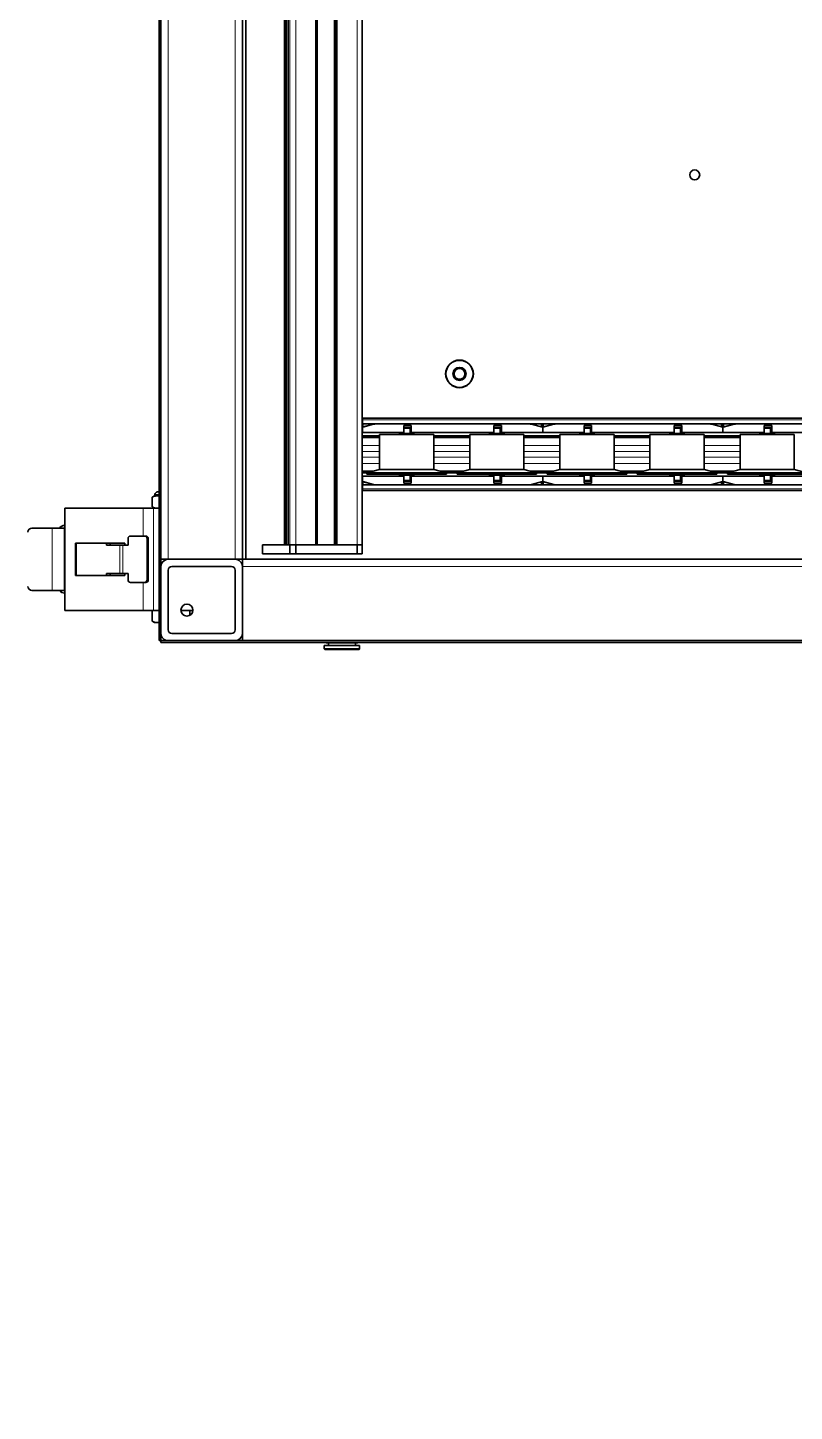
# Model space of a CAD drawing. Header units: inches. Extents: x 185496 to 352137, y 107182 to 179410.
# Drawn here: x 237024 to 237448, y 166489 to 167254 of the extents above; entities that cross this region are included whole.
import ezdxf

# ---------------------------------------------------------------- set-up
doc = ezdxf.new("R2010")
doc.units = ezdxf.units.IN
doc.header["$MEASUREMENT"] = 0
doc.linetypes.add('DASH', pattern=[0.35, 0.25, -0.1])

# ---------------------------------------------------------------- blocks, each defined once
blk = doc.blocks.new('liaojia')
at = {"color": 7, "lineweight": 35}
for p, q in [((800186.27, -280753.72), (800186.27, -279353.72)), ((800187.27, -280753.72), (800187.27, -279353.72)), ((800186.27, -280708.72), (800186.27, -279398.72)), ((800063.27, -279446.99), (800063.27, -280642.43)), ((800063.27, -279449.31), (800063.27, -280642.59)), ((800066.47, -279446.92), (800066.47, -280642.36)), ((800141.27, -280708.72), (800141.27, -279448.77)), ((800103.27, -279464.13), (800103.27, -280642.43)), ((799139.27, -280642.59), (800133.27, -280642.59)), ((800133.27, -280656.49), (799139.27, -280656.49)), ((800133.27, -280656.62), (799139.27, -280656.62)), ((800133.27, -280657.41), (799139.27, -280657.41)), ((800133.27, -280657.81), (799139.27, -280657.81)), ((800133.27, -280667.37), (799139.27, -280667.37)), ((800133.27, -280668.04), (799139.27, -280668.04)), ((800133.27, -280683.42), (799139.27, -280683.42)), ((800133.27, -280684.44), (799139.27, -280684.44)), ((799139.27, -280685.42), (800133.27, -280685.42)), ((800141.27, -280708.72), (799131.27, -280708.72)), ((799131.28, -280706.72), (800141.28, -280706.72)), ((800186.27, -280754.72), (799086.27, -280754.72)), ((800141.27, -280753.72), (799131.27, -280753.72))]:
    blk.add_line(p, q, dxfattribs=at)
at = {"color": 7, "lineweight": 13}
for p, q in [((800064.27, -279446.91), (800064.27, -280642.34)), ((800066.27, -279446.91), (800066.27, -280642.34)), ((800145.27, -280708.72), (800145.27, -279448.77)), ((800100.27, -279465.13), (800100.27, -280642.34)), ((800102.27, -279465.13), (800102.27, -280642.34)), ((800133.27, -280645.33), (799139.27, -280645.33)), ((800133.27, -280679.2), (799139.27, -280679.2)), ((800133.27, -280682.45), (799139.27, -280682.45)), ((800133.27, -280685.41), (799139.27, -280685.41)), ((800141.27, -280712.72), (799131.27, -280712.72)), ((800141.27, -280749.72), (799131.27, -280749.72))]:
    blk.add_line(p, q, dxfattribs=at)
at = {"color": 7, "lineweight": 35, "ltscale": 0.212965}
for p, q in [((800066.47, -280350.7), (800066.47, -280435.89)), ((800100.07, -280435.89), (800100.07, -280350.7)), ((800066.47, -280450.32), (800066.47, -280535.51)), ((800100.07, -280535.51), (800100.07, -280450.32)), ((800066.47, -280549.94), (800066.47, -280635.13)), ((800100.07, -280635.13), (800100.07, -280549.94))]:
    blk.add_line(p, q, dxfattribs=at)
at = {"color": 7, "lineweight": 35, "ltscale": 0.114064}
for p, q in [((800071.27, -280370.48), (800071.27, -280416.11)), ((800095.27, -280416.11), (800095.27, -280370.48)), ((800071.27, -280470.1), (800071.27, -280515.73)), ((800095.27, -280515.73), (800095.27, -280470.1)), ((800071.27, -280569.72), (800071.27, -280615.35)), ((800095.27, -280615.35), (800095.27, -280569.72))]:
    blk.add_line(p, q, dxfattribs=at)
at = {"color": 7, "lineweight": 35, "ltscale": 0.018036}
for p, q in [((800091.73, -280403.67), (800093.47, -280396.67)), ((800091.73, -280433.67), (800093.47, -280440.67)), ((800091.73, -280453.48), (800093.47, -280446.48)), ((800091.73, -280483.48), (800093.47, -280490.48)), ((800091.73, -280503.29), (800093.47, -280496.29)), ((800091.73, -280533.29), (800093.47, -280540.29)), ((800091.73, -280553.1), (800093.47, -280546.1)), ((800091.73, -280583.1), (800093.47, -280590.1)), ((800091.73, -280602.91), (800093.47, -280595.91)), ((800091.73, -280632.91), (800093.47, -280639.91))]:
    blk.add_line(p, q, dxfattribs=at)
at = {"color": 7, "lineweight": 35, "ltscale": 0.050206}
for p, q in [((800093.47, -280416.76), (800093.47, -280396.67)), ((800094.27, -280416.76), (800094.27, -280396.67)), ((800093.47, -280516.38), (800093.47, -280496.29)), ((800094.27, -280516.38), (800094.27, -280496.29)), ((800093.47, -280566.19), (800093.47, -280546.1)), ((800094.27, -280566.19), (800094.27, -280546.1)), ((800093.47, -280616), (800093.47, -280595.91)), ((800094.27, -280616), (800094.27, -280595.91))]:
    blk.add_line(p, q, dxfattribs=at)
at = {"color": 7, "lineweight": 35, "ltscale": 0.034232}
for p, q in [((800072.27, -280403.67), (800072.27, -280417.37)), ((800091.73, -280417.37), (800091.73, -280403.67)), ((800072.27, -280453.48), (800072.27, -280467.18)), ((800091.73, -280467.18), (800091.73, -280453.48)), ((800072.27, -280503.29), (800072.27, -280516.99)), ((800091.73, -280516.99), (800091.73, -280503.29)), ((800072.27, -280553.1), (800072.27, -280566.8)), ((800091.73, -280566.8), (800091.73, -280553.1)), ((800072.27, -280616.61), (800072.27, -280602.91)), ((800091.73, -280616.61), (800091.73, -280602.91))]:
    blk.add_line(p, q, dxfattribs=at)
at = {"color": 7, "lineweight": 35, "ltscale": 0.048637}
for p, q in [((800091.73, -280403.67), (800072.27, -280403.67)), ((800091.73, -280433.67), (800072.27, -280433.67)), ((800091.73, -280453.48), (800072.27, -280453.48)), ((800091.73, -280483.48), (800072.27, -280483.48)), ((800091.73, -280503.29), (800072.27, -280503.29)), ((800091.73, -280533.29), (800072.27, -280533.29)), ((800091.73, -280553.1), (800072.27, -280553.1)), ((800091.73, -280583.1), (800072.27, -280583.1)), ((800091.73, -280602.91), (800072.27, -280602.91)), ((800091.73, -280632.91), (800072.27, -280632.91))]:
    blk.add_line(p, q, dxfattribs=at)
at = {"color": 7, "lineweight": 35, "ltscale": 0.01046}
for p, q in [((800067.31, -280420.29), (800067.31, -280416.11)), ((800099.24, -280416.11), (800099.24, -280420.29)), ((800067.31, -280470.1), (800067.31, -280465.92)), ((800099.24, -280465.92), (800099.24, -280470.1)), ((800067.31, -280519.91), (800067.31, -280515.73)), ((800099.24, -280515.73), (800099.24, -280519.91)), ((800067.31, -280569.72), (800067.31, -280565.54)), ((800099.24, -280565.54), (800099.24, -280569.72)), ((800067.31, -280619.53), (800067.31, -280615.35)), ((800099.24, -280615.35), (800099.24, -280619.53))]:
    blk.add_line(p, q, dxfattribs=at)
at = {"color": 7, "lineweight": 35, "ltscale": 0.009914}
for p, q in [((800067.31, -280416.11), (800071.27, -280416.11)), ((800071.27, -280420.29), (800067.31, -280420.29)), ((800095.27, -280416.11), (800099.24, -280416.11)), ((800099.24, -280420.29), (800095.27, -280420.29)), ((800067.31, -280465.92), (800071.27, -280465.92)), ((800095.27, -280465.92), (800099.24, -280465.92)), ((800071.27, -280470.1), (800067.31, -280470.1)), ((800099.24, -280470.1), (800095.27, -280470.1)), ((800067.31, -280515.73), (800071.27, -280515.73)), ((800071.27, -280519.91), (800067.31, -280519.91)), ((800095.27, -280515.73), (800099.24, -280515.73)), ((800099.24, -280519.91), (800095.27, -280519.91)), ((800067.31, -280565.54), (800071.27, -280565.54)), ((800095.27, -280565.54), (800099.24, -280565.54)), ((800071.27, -280569.72), (800067.31, -280569.72)), ((800099.24, -280569.72), (800095.27, -280569.72)), ((800067.31, -280615.35), (800071.27, -280615.35)), ((800071.27, -280619.53), (800067.31, -280619.53)), ((800095.27, -280615.35), (800099.24, -280615.35)), ((800099.24, -280619.53), (800095.27, -280619.53))]:
    blk.add_line(p, q, dxfattribs=at)
at = {"color": 7, "lineweight": 35, "ltscale": 0.002965}
for p, q in [((800068.47, -280416.33), (800067.31, -280416.11)), ((800099.24, -280416.11), (800098.07, -280416.33)), ((800068.47, -280466.14), (800067.31, -280465.92)), ((800099.24, -280465.92), (800098.07, -280466.14)), ((800068.47, -280515.95), (800067.31, -280515.73)), ((800099.24, -280515.73), (800098.07, -280515.95)), ((800068.47, -280565.75), (800067.31, -280565.54)), ((800099.24, -280565.54), (800098.07, -280565.75)), ((800068.47, -280615.56), (800067.31, -280615.35)), ((800099.24, -280615.35), (800098.07, -280615.56))]:
    blk.add_line(p, q, dxfattribs=at)
at = {"color": 7, "lineweight": 35, "ltscale": 0.007}
for p, q in [((800068.47, -280416.33), (800071.27, -280416.33)), ((800098.07, -280416.33), (800095.27, -280416.33)), ((800068.47, -280466.14), (800071.27, -280466.14)), ((800095.27, -280466.14), (800098.07, -280466.14)), ((800068.47, -280515.95), (800071.27, -280515.95)), ((800098.07, -280515.95), (800095.27, -280515.95)), ((800068.47, -280565.76), (800071.27, -280565.76)), ((800095.27, -280565.76), (800098.07, -280565.76)), ((800068.47, -280615.57), (800071.27, -280615.57)), ((800098.07, -280615.57), (800095.27, -280615.57))]:
    blk.add_line(p, q, dxfattribs=at)
at = {"color": 7, "lineweight": 35, "ltscale": 0.009915}
for p, q in [((800068.47, -280420.29), (800068.47, -280416.33)), ((800098.07, -280416.33), (800098.07, -280420.29)), ((800068.47, -280466.14), (800068.47, -280470.1)), ((800098.07, -280470.1), (800098.07, -280466.14)), ((800068.47, -280519.91), (800068.47, -280515.95)), ((800098.07, -280515.95), (800098.07, -280519.91)), ((800068.47, -280565.75), (800068.47, -280569.72)), ((800098.07, -280569.72), (800098.07, -280565.75)), ((800068.47, -280619.53), (800068.47, -280615.56)), ((800098.07, -280615.56), (800098.07, -280619.53))]:
    blk.add_line(p, q, dxfattribs=at)
at = {"color": 7, "lineweight": 35, "ltscale": 0.000749969}
for p, q in [((800068.47, -280416.79), (800068.77, -280416.79)), ((800097.77, -280416.79), (800098.07, -280416.79)), ((800068.77, -280466.59), (800068.47, -280466.59)), ((800097.77, -280466.59), (800098.07, -280466.59)), ((800068.47, -280516.4), (800068.77, -280516.4)), ((800097.77, -280516.4), (800098.07, -280516.4)), ((800068.77, -280566.21), (800068.47, -280566.21)), ((800097.77, -280566.21), (800098.07, -280566.21)), ((800068.47, -280616.02), (800068.77, -280616.02)), ((800097.77, -280616.02), (800098.07, -280616.02))]:
    blk.add_line(p, q, dxfattribs=at)
at = {"color": 7, "lineweight": 35, "ltscale": 0.00625}
for p, q in [((800071.27, -280416.79), (800068.77, -280416.79)), ((800097.77, -280416.79), (800095.27, -280416.79)), ((800071.27, -280466.59), (800068.77, -280466.59)), ((800097.77, -280466.59), (800095.27, -280466.59)), ((800071.27, -280516.4), (800068.77, -280516.4)), ((800097.77, -280516.4), (800095.27, -280516.4)), ((800071.27, -280566.21), (800068.77, -280566.21)), ((800097.77, -280566.21), (800095.27, -280566.21)), ((800071.27, -280616.02), (800068.77, -280616.02)), ((800097.77, -280616.02), (800095.27, -280616.02))]:
    blk.add_line(p, q, dxfattribs=at)
at = {"color": 7, "lineweight": 35, "ltscale": 0.004289}
for p, q in [((800068.77, -280418.5), (800068.77, -280416.79)), ((800097.77, -280416.79), (800097.77, -280418.5)), ((800068.77, -280468.31), (800068.77, -280466.59)), ((800097.77, -280466.59), (800097.77, -280468.31)), ((800068.77, -280518.12), (800068.77, -280516.4)), ((800097.77, -280516.4), (800097.77, -280518.12)), ((800068.77, -280567.93), (800068.77, -280566.21)), ((800097.77, -280566.21), (800097.77, -280567.93)), ((800068.77, -280617.74), (800068.77, -280616.02)), ((800097.77, -280616.02), (800097.77, -280617.74))]:
    blk.add_line(p, q, dxfattribs=at)
at = {"color": 7, "lineweight": 35, "ltscale": 0.004478}
for p, q in [((800068.77, -280420.29), (800068.77, -280418.5)), ((800097.77, -280418.5), (800097.77, -280420.29)), ((800068.77, -280470.1), (800068.77, -280468.31)), ((800097.77, -280468.31), (800097.77, -280470.1)), ((800068.77, -280519.91), (800068.77, -280518.12)), ((800097.77, -280518.12), (800097.77, -280519.91)), ((800068.77, -280569.72), (800068.77, -280567.93)), ((800097.77, -280567.93), (800097.77, -280569.72)), ((800068.77, -280619.53), (800068.77, -280617.74)), ((800097.77, -280617.74), (800097.77, -280619.53))]:
    blk.add_line(p, q, dxfattribs=at)
at = {"color": 7, "lineweight": 35, "ltscale": 0.000555229}
for p, q in [((800071.27, -280416.11), (800071.27, -280416.33)), ((800095.27, -280416.33), (800095.27, -280416.11)), ((800071.27, -280465.92), (800071.27, -280466.14)), ((800095.27, -280466.14), (800095.27, -280465.92))]:
    blk.add_line(p, q, dxfattribs=at)
at = {"color": 7, "lineweight": 35, "ltscale": 0.001138}
for p, q in [((800071.27, -280416.33), (800071.27, -280416.79)), ((800095.27, -280416.79), (800095.27, -280416.33)), ((800071.27, -280466.14), (800071.27, -280466.59)), ((800095.27, -280466.59), (800095.27, -280466.14)), ((800071.27, -280515.95), (800071.27, -280516.4)), ((800095.27, -280516.4), (800095.27, -280515.95)), ((800071.27, -280565.76), (800071.27, -280566.21)), ((800095.27, -280566.21), (800095.27, -280565.76))]:
    blk.add_line(p, q, dxfattribs=at)
at = {"color": 7, "lineweight": 35, "ltscale": 0.00125}
for p, q in [((800071.77, -280416.67), (800071.27, -280416.67)), ((800071.77, -280420.67), (800071.27, -280420.67)), ((800072.27, -280414.67), (800071.77, -280414.67)), ((800094.77, -280414.67), (800094.27, -280414.67)), ((800095.27, -280416.67), (800094.77, -280416.67)), ((800095.27, -280420.67), (800094.77, -280420.67)), ((800072.27, -280422.67), (800071.77, -280422.67)), ((800094.77, -280422.67), (800094.27, -280422.67)), ((800071.77, -280466.48), (800071.27, -280466.48)), ((800072.27, -280464.48), (800071.77, -280464.48)), ((800094.77, -280464.48), (800094.27, -280464.48)), ((800095.27, -280466.48), (800094.77, -280466.48)), ((800071.77, -280470.48), (800071.27, -280470.48)), ((800072.27, -280472.48), (800071.77, -280472.48)), ((800094.77, -280472.48), (800094.27, -280472.48)), ((800095.27, -280470.48), (800094.77, -280470.48)), ((800071.77, -280516.29), (800071.27, -280516.29)), ((800071.77, -280520.29), (800071.27, -280520.29)), ((800072.27, -280514.29), (800071.77, -280514.29)), ((800094.77, -280514.29), (800094.27, -280514.29)), ((800095.27, -280516.29), (800094.77, -280516.29)), ((800095.27, -280520.29), (800094.77, -280520.29)), ((800072.27, -280522.29), (800071.77, -280522.29)), ((800094.77, -280522.29), (800094.27, -280522.29)), ((800071.77, -280566.1), (800071.27, -280566.1)), ((800072.27, -280564.1), (800071.77, -280564.1)), ((800094.77, -280564.1), (800094.27, -280564.1)), ((800095.27, -280566.1), (800094.77, -280566.1)), ((800071.77, -280570.1), (800071.27, -280570.1)), ((800072.27, -280572.1), (800071.77, -280572.1)), ((800094.77, -280572.1), (800094.27, -280572.1)), ((800095.27, -280570.1), (800094.77, -280570.1)), ((800071.77, -280615.91), (800071.27, -280615.91)), ((800071.77, -280619.91), (800071.27, -280619.91)), ((800072.27, -280613.91), (800071.77, -280613.91)), ((800094.77, -280613.91), (800094.27, -280613.91)), ((800095.27, -280615.91), (800094.77, -280615.91)), ((800095.27, -280619.91), (800094.77, -280619.91)), ((800072.27, -280621.91), (800071.77, -280621.91)), ((800094.77, -280621.91), (800094.27, -280621.91))]:
    blk.add_line(p, q, dxfattribs=at)
at = {"color": 7, "lineweight": 35, "ltscale": 0.057032}
for p, q in [((800071.27, -280420.29), (800071.27, -280443.1)), ((800095.27, -280443.1), (800095.27, -280420.29)), ((800071.27, -280443.1), (800071.27, -280465.92)), ((800095.27, -280465.92), (800095.27, -280443.1)), ((800071.27, -280519.91), (800071.27, -280542.72)), ((800095.27, -280542.72), (800095.27, -280519.91)), ((800071.27, -280542.72), (800071.27, -280565.54)), ((800095.27, -280565.54), (800095.27, -280542.72)), ((800071.27, -280619.53), (800071.27, -280642.34)), ((800095.27, -280642.34), (800095.27, -280619.53))]:
    blk.add_line(p, q, dxfattribs=at)
at = {"color": 7, "lineweight": 35, "ltscale": 0.009129}
for p, q in [((800071.77, -280414.67), (800071.77, -280418.33)), ((800094.77, -280418.33), (800094.77, -280414.67)), ((800071.77, -280468.14), (800071.77, -280464.48)), ((800094.77, -280464.48), (800094.77, -280468.14))]:
    blk.add_line(p, q, dxfattribs=at)
at = {"color": 7, "lineweight": 35, "ltscale": 0.010872}
for p, q in [((800071.77, -280418.33), (800071.77, -280422.67)), ((800094.77, -280422.67), (800094.77, -280418.33)), ((800071.77, -280472.48), (800071.77, -280468.14)), ((800094.77, -280468.14), (800094.77, -280472.48)), ((800071.77, -280517.95), (800071.77, -280522.29)), ((800094.77, -280522.29), (800094.77, -280517.95)), ((800071.77, -280572.1), (800071.77, -280567.76)), ((800094.77, -280567.76), (800094.77, -280572.1)), ((800071.77, -280617.57), (800071.77, -280621.91)), ((800094.77, -280621.91), (800094.77, -280617.57))]:
    blk.add_line(p, q, dxfattribs=at)
at = {"color": 7, "lineweight": 35, "ltscale": 0.040768}
for p, q in [((800072.27, -280433.67), (800072.27, -280417.37)), ((800091.73, -280433.67), (800091.73, -280417.37)), ((800072.27, -280483.48), (800072.27, -280467.18)), ((800091.73, -280483.48), (800091.73, -280467.18)), ((800072.27, -280533.29), (800072.27, -280516.99)), ((800091.73, -280533.29), (800091.73, -280516.99)), ((800072.27, -280583.1), (800072.27, -280566.8)), ((800091.73, -280583.1), (800091.73, -280566.8)), ((800072.27, -280632.91), (800072.27, -280616.61)), ((800091.73, -280632.91), (800091.73, -280616.61))]:
    blk.add_line(p, q, dxfattribs=at)
at = {"color": 7, "lineweight": 35, "ltscale": 0.059794}
for p, q in [((800093.47, -280440.67), (800093.47, -280416.76)), ((800094.27, -280440.67), (800094.27, -280416.76)), ((800093.47, -280639.91), (800093.47, -280616)), ((800094.27, -280639.91), (800094.27, -280616))]:
    blk.add_line(p, q, dxfattribs=at)
at = {"color": 7, "lineweight": 35, "ltscale": 4.17709e-05}
blk.add_line((800066.47, -280435.89), (800066.47, -280435.9), dxfattribs=at)
at = {"color": 7, "lineweight": 13, "ltscale": 0.049524}
for p, q in [((800072.87, -280433.67), (800072.87, -280453.48)), ((800074.19, -280433.67), (800074.19, -280453.48)), ((800078.31, -280433.67), (800078.31, -280453.48)), ((800081.67, -280433.67), (800081.67, -280453.48)), ((800084.88, -280433.67), (800084.88, -280453.48)), ((800088.24, -280433.67), (800088.24, -280453.48)), ((800072.87, -280483.48), (800072.87, -280503.29)), ((800074.19, -280483.48), (800074.19, -280503.29)), ((800078.31, -280483.48), (800078.31, -280503.29)), ((800081.67, -280483.48), (800081.67, -280503.29)), ((800084.88, -280483.48), (800084.88, -280503.29)), ((800088.24, -280483.48), (800088.24, -280503.29)), ((800072.87, -280533.29), (800072.87, -280553.1)), ((800074.19, -280533.29), (800074.19, -280553.1)), ((800078.31, -280533.29), (800078.31, -280553.1)), ((800081.67, -280533.29), (800081.67, -280553.1)), ((800084.88, -280533.29), (800084.88, -280553.1)), ((800088.24, -280533.29), (800088.24, -280553.1)), ((800072.87, -280583.1), (800072.87, -280602.91)), ((800074.19, -280583.1), (800074.19, -280602.91)), ((800078.31, -280583.1), (800078.31, -280602.91)), ((800081.67, -280583.1), (800081.67, -280602.91)), ((800084.88, -280583.1), (800084.88, -280602.91)), ((800088.24, -280583.1), (800088.24, -280602.91))]:
    blk.add_line(p, q, dxfattribs=at)
at = {"color": 7, "lineweight": 35, "ltscale": 0.049524}
for p, q in [((800073.37, -280433.67), (800073.37, -280453.48)), ((800073.37, -280483.48), (800073.37, -280503.29)), ((800073.37, -280533.29), (800073.37, -280553.1)), ((800073.37, -280583.1), (800073.37, -280602.91))]:
    blk.add_line(p, q, dxfattribs=at)
at = {"color": 7, "lineweight": 13, "ltscale": 0.036825}
for p, q in [((800092.36, -280436.21), (800092.36, -280450.94)), ((800092.36, -280486.02), (800092.36, -280500.75)), ((800092.36, -280535.83), (800092.36, -280550.56)), ((800092.36, -280585.64), (800092.36, -280600.37))]:
    blk.add_line(p, q, dxfattribs=at)
at = {"color": 7, "lineweight": 35, "ltscale": 0.000675392}
for p, q in [((800100.07, -280436.16), (800100.07, -280435.89)), ((800100.07, -280635.4), (800100.07, -280635.13))]:
    blk.add_line(p, q, dxfattribs=at)
at = {"color": 7, "lineweight": 35, "ltscale": 0.036052}
for p, q in [((800100.07, -280435.9), (800100.07, -280450.32)), ((800100.07, -280535.52), (800100.07, -280549.94))]:
    blk.add_line(p, q, dxfattribs=at)
at = {"color": 7, "lineweight": 35, "ltscale": 0.000635438}
for p, q in [((800066.54, -280442.88), (800066.47, -280442.63)), ((800100.07, -280442.63), (800100.01, -280442.88))]:
    blk.add_line(p, q, dxfattribs=at)
at = {"color": 7, "lineweight": 35, "ltscale": 0.001135}
for p, q in [((800066.47, -280443.2), (800066.6, -280443.64)), ((800099.95, -280443.64), (800100.07, -280443.2)), ((800066.47, -280542.82), (800066.6, -280543.26)), ((800099.95, -280543.26), (800100.07, -280542.82))]:
    blk.add_line(p, q, dxfattribs=at)
at = {"color": 7, "lineweight": 35, "ltscale": 0.000635622}
for p, q in [((800066.47, -280444.12), (800066.54, -280443.87)), ((800100.01, -280443.87), (800100.07, -280444.12)), ((800066.54, -280542.5), (800066.47, -280542.25)), ((800100.07, -280542.25), (800100.01, -280542.5))]:
    blk.add_line(p, q, dxfattribs=at)
at = {"color": 7, "lineweight": 35, "ltscale": 0.004}
for p, q in [((800066.54, -280442.88), (800068.14, -280442.88)), ((800098.41, -280442.88), (800100.01, -280442.88)), ((800066.54, -280542.5), (800068.14, -280542.5)), ((800098.41, -280542.5), (800100.01, -280542.5)), ((800066.54, -280642.12), (800068.14, -280642.12)), ((800098.41, -280642.12), (800100.01, -280642.12))]:
    blk.add_line(p, q, dxfattribs=at)
at = {"color": 7, "lineweight": 35, "ltscale": 0.000697136}
for p, q in [((800066.54, -280443.16), (800066.54, -280442.88)), ((800100.01, -280442.88), (800100.01, -280443.16)), ((800066.54, -280542.78), (800066.54, -280542.5)), ((800100.01, -280542.5), (800100.01, -280542.78))]:
    blk.add_line(p, q, dxfattribs=at)
at = {"color": 7, "lineweight": 35, "ltscale": 0.004222}
for p, q in [((800068.23, -280443.16), (800066.54, -280443.16)), ((800100.01, -280443.16), (800098.32, -280443.16)), ((800068.23, -280542.78), (800066.54, -280542.78)), ((800100.01, -280542.78), (800098.32, -280542.78)), ((800068.23, -280642.39), (800066.54, -280642.39)), ((800100.01, -280642.39), (800098.32, -280642.39))]:
    blk.add_line(p, q, dxfattribs=at)
at = {"color": 7, "lineweight": 35, "ltscale": 0.00129}
for p, q in [((800066.67, -280443.65), (800066.54, -280443.16)), ((800100.01, -280443.16), (800099.87, -280443.65)), ((800066.67, -280543.27), (800066.54, -280542.78)), ((800100.01, -280542.78), (800099.87, -280543.27))]:
    blk.add_line(p, q, dxfattribs=at)
at = {"color": 7, "lineweight": 35, "ltscale": 0.003818}
for p, q in [((800068.07, -280443.87), (800066.54, -280443.87)), ((800100.01, -280443.87), (800098.48, -280443.87)), ((800068.07, -280543.49), (800066.54, -280543.49)), ((800100.01, -280543.49), (800098.48, -280543.49))]:
    blk.add_line(p, q, dxfattribs=at)
at = {"color": 7, "lineweight": 13, "ltscale": 0.000175476}
for p, q in [((800066.6, -280443.57), (800066.6, -280443.64)), ((800099.95, -280443.57), (800099.95, -280443.64))]:
    blk.add_line(p, q, dxfattribs=at)
at = {"color": 7, "lineweight": 35, "ltscale": 0.000493763}
blk.add_line((800066.6, -280443.57), (800066.65, -280443.76), dxfattribs=at)
at = {"color": 7, "lineweight": 35, "ltscale": 0.015631}
for p, q in [((800066.61, -280436.92), (800068.23, -280442.96)), ((800068.23, -280443.25), (800066.61, -280449.29)), ((800098.31, -280442.96), (800099.94, -280436.92)), ((800099.94, -280449.29), (800098.31, -280443.25)), ((800066.61, -280536.54), (800068.23, -280542.58)), ((800068.23, -280542.87), (800066.61, -280548.91)), ((800098.31, -280542.58), (800099.94, -280536.54)), ((800099.94, -280548.91), (800098.31, -280542.87)), ((800066.61, -280636.16), (800068.23, -280642.2)), ((800098.31, -280642.2), (800099.94, -280636.16))]:
    blk.add_line(p, q, dxfattribs=at)
at = {"color": 7, "lineweight": 13, "ltscale": 0.000675392}
for p, q in [((800066.61, -280437.19), (800066.61, -280436.92)), ((800099.94, -280436.92), (800099.94, -280437.19)), ((800066.61, -280536.81), (800066.61, -280536.54)), ((800099.94, -280536.54), (800099.94, -280536.81))]:
    blk.add_line(p, q, dxfattribs=at)
at = {"color": 7, "lineweight": 35, "ltscale": 0.014724}
for p, q in [((800068.14, -280442.88), (800066.61, -280437.19)), ((800099.94, -280437.19), (800098.41, -280442.88)), ((800068.14, -280542.5), (800066.61, -280536.81)), ((800099.94, -280536.81), (800098.41, -280542.5))]:
    blk.add_line(p, q, dxfattribs=at)
at = {"color": 7, "lineweight": 35, "ltscale": 0.000567519}
blk.add_line((800066.62, -280443.87), (800066.67, -280443.65), dxfattribs=at)
at = {"color": 7, "lineweight": 35, "ltscale": 0.00363}
for p, q in [((800066.67, -280443.65), (800068.13, -280443.65)), ((800068.13, -280443.65), (800066.67, -280443.65)), ((800066.67, -280543.27), (800068.13, -280543.27)), ((800068.13, -280543.27), (800066.67, -280543.27))]:
    blk.add_line(p, q, dxfattribs=at)
at = {"color": 7, "lineweight": 35, "ltscale": 0.000907027}
for p, q in [((800068.23, -280443.17), (800068.14, -280442.82)), ((800068.23, -280642.41), (800068.14, -280642.06))]:
    blk.add_line(p, q, dxfattribs=at)
at = {"color": 7, "lineweight": 35, "ltscale": 0.000130653}
for p, q in [((800068.14, -280442.88), (800068.14, -280442.82)), ((800098.41, -280442.82), (800098.41, -280442.88)), ((800068.14, -280642.12), (800068.14, -280642.06)), ((800098.41, -280642.06), (800098.41, -280642.12))]:
    blk.add_line(p, q, dxfattribs=at)
at = {"color": 7, "lineweight": 13, "ltscale": 0.000544739}
for p, q in [((800068.23, -280442.96), (800068.23, -280443.17)), ((800098.31, -280443.17), (800098.31, -280442.96)), ((800068.23, -280542.58), (800068.23, -280542.79)), ((800098.31, -280542.79), (800098.31, -280542.58)), ((800068.43, -280642.34), (800068.43, -280642.56)), ((800098.12, -280642.56), (800098.12, -280642.34))]:
    blk.add_line(p, q, dxfattribs=at)
at = {"color": 7, "lineweight": 35, "ltscale": 0.007116}
for p, q in [((800071.27, -280443.1), (800068.43, -280443.1)), ((800068.43, -280443.1), (800071.27, -280443.1)), ((800071.27, -280542.72), (800068.43, -280542.72)), ((800068.43, -280542.72), (800071.27, -280542.72)), ((800068.43, -280642.34), (800071.27, -280642.34)), ((800068.43, -280642.56), (800071.27, -280642.56))]:
    blk.add_line(p, q, dxfattribs=at)
at = {"color": 7, "lineweight": 35, "ltscale": 0.020541}
for p, q in [((800093.17, -280439.47), (800093.17, -280447.69)), ((800093.17, -280489.28), (800093.17, -280497.5)), ((800093.17, -280539.09), (800093.17, -280547.31)), ((800093.17, -280588.9), (800093.17, -280597.12))]:
    blk.add_line(p, q, dxfattribs=at)
at = {"color": 7, "lineweight": 35, "ltscale": 0.002}
for p, q in [((800094.27, -280440.67), (800093.47, -280440.67)), ((800094.27, -280446.48), (800093.47, -280446.48)), ((800094.27, -280490.48), (800093.47, -280490.48)), ((800094.27, -280496.29), (800093.47, -280496.29)), ((800094.27, -280540.29), (800093.47, -280540.29)), ((800094.27, -280546.1), (800093.47, -280546.1)), ((800094.27, -280590.1), (800093.47, -280590.1)), ((800094.27, -280595.91), (800093.47, -280595.91)), ((800094.27, -280639.91), (800093.47, -280639.91))]:
    blk.add_line(p, q, dxfattribs=at)
at = {"color": 7, "lineweight": 13, "ltscale": 0.014524}
for p, q in [((800093.67, -280440.67), (800093.67, -280446.48)), ((800093.67, -280490.48), (800093.67, -280496.29)), ((800093.67, -280540.29), (800093.67, -280546.1)), ((800093.67, -280590.1), (800093.67, -280595.91))]:
    blk.add_line(p, q, dxfattribs=at)
at = {"color": 7, "lineweight": 35, "ltscale": 0.007117}
for p, q in [((800098.12, -280443.1), (800095.27, -280443.1)), ((800095.27, -280443.1), (800098.12, -280443.1)), ((800098.12, -280542.72), (800095.27, -280542.72)), ((800095.27, -280542.72), (800098.12, -280542.72)), ((800095.27, -280642.34), (800098.12, -280642.34)), ((800095.27, -280642.56), (800098.12, -280642.56))]:
    blk.add_line(p, q, dxfattribs=at)
at = {"color": 7, "lineweight": 35, "ltscale": 0.000544739}
for p, q in [((800095.27, -280443.32), (800095.27, -280443.1)), ((800095.27, -280542.94), (800095.27, -280542.72)), ((800071.27, -280642.34), (800071.27, -280642.56)), ((800095.27, -280642.56), (800095.27, -280642.34))]:
    blk.add_line(p, q, dxfattribs=at)
at = {"color": 7, "lineweight": 35, "ltscale": 0.00082798}
for p, q in [((800095.27, -280443.65), (800095.27, -280443.32)), ((800095.27, -280543.27), (800095.27, -280542.94))]:
    blk.add_line(p, q, dxfattribs=at)
at = {"color": 7, "lineweight": 35, "ltscale": 0.000522995}
blk.add_line((800095.27, -280443.86), (800095.27, -280443.65), dxfattribs=at)
at = {"color": 7, "lineweight": 35, "ltscale": 0.000906928}
for p, q in [((800098.41, -280442.82), (800098.31, -280443.17)), ((800098.41, -280642.06), (800098.31, -280642.41))]:
    blk.add_line(p, q, dxfattribs=at)
at = {"color": 7, "lineweight": 35, "ltscale": 0.003631}
for p, q in [((800098.42, -280443.65), (800099.87, -280443.65)), ((800099.87, -280443.65), (800098.42, -280443.65)), ((800098.42, -280543.27), (800099.87, -280543.27)), ((800099.87, -280543.27), (800098.42, -280543.27))]:
    blk.add_line(p, q, dxfattribs=at)
at = {"color": 7, "lineweight": 35, "ltscale": 0.00056742}
blk.add_line((800099.87, -280443.65), (800099.93, -280443.87), dxfattribs=at)
at = {"color": 7, "lineweight": 35, "ltscale": 0.000493862}
blk.add_line((800099.9, -280443.76), (800099.95, -280443.57), dxfattribs=at)
at = {"color": 7, "lineweight": 35, "ltscale": 0.050207}
for p, q in [((800093.47, -280466.57), (800093.47, -280446.48)), ((800094.27, -280466.57), (800094.27, -280446.48))]:
    blk.add_line(p, q, dxfattribs=at)
at = {"color": 7, "lineweight": 35, "ltscale": 0.059793}
for p, q in [((800093.47, -280490.48), (800093.47, -280466.57)), ((800094.27, -280490.48), (800094.27, -280466.57)), ((800093.47, -280540.29), (800093.47, -280516.38)), ((800094.27, -280540.29), (800094.27, -280516.38)), ((800093.47, -280590.1), (800093.47, -280566.19)), ((800094.27, -280590.1), (800094.27, -280566.19))]:
    blk.add_line(p, q, dxfattribs=at)
at = {"color": 7, "lineweight": 35, "ltscale": 0.00055542}
for p, q in [((800071.27, -280515.73), (800071.27, -280515.95)), ((800095.27, -280515.95), (800095.27, -280515.73)), ((800071.27, -280565.54), (800071.27, -280565.76)), ((800095.27, -280565.76), (800095.27, -280565.54)), ((800071.27, -280615.35), (800071.27, -280615.57)), ((800095.27, -280615.57), (800095.27, -280615.35))]:
    blk.add_line(p, q, dxfattribs=at)
at = {"color": 7, "lineweight": 35, "ltscale": 0.009128}
for p, q in [((800071.77, -280514.29), (800071.77, -280517.95)), ((800094.77, -280517.95), (800094.77, -280514.29)), ((800071.77, -280567.76), (800071.77, -280564.1)), ((800094.77, -280564.1), (800094.77, -280567.76)), ((800071.77, -280613.91), (800071.77, -280617.57)), ((800094.77, -280617.57), (800094.77, -280613.91))]:
    blk.add_line(p, q, dxfattribs=at)
at = {"color": 7, "lineweight": 35, "ltscale": 4.15802e-05}
for p, q in [((800066.47, -280535.51), (800066.47, -280535.52)), ((800066.47, -280635.13), (800066.47, -280635.14))]:
    blk.add_line(p, q, dxfattribs=at)
at = {"color": 7, "lineweight": 35, "ltscale": 0.000675488}
blk.add_line((800100.07, -280535.78), (800100.07, -280535.51), dxfattribs=at)
at = {"color": 7, "lineweight": 35, "ltscale": 0.000635345}
blk.add_line((800066.47, -280543.74), (800066.54, -280543.49), dxfattribs=at)
at = {"color": 7, "lineweight": 13, "ltscale": 0.000175667}
for p, q in [((800066.6, -280543.19), (800066.6, -280543.26)), ((800099.95, -280543.19), (800099.95, -280543.26))]:
    blk.add_line(p, q, dxfattribs=at)
at = {"color": 7, "lineweight": 35, "ltscale": 0.000493948}
blk.add_line((800066.6, -280543.19), (800066.65, -280543.38), dxfattribs=at)
at = {"color": 7, "lineweight": 35, "ltscale": 0.000567611}
blk.add_line((800066.62, -280543.49), (800066.67, -280543.27), dxfattribs=at)
at = {"color": 7, "lineweight": 35, "ltscale": 0.000907396}
blk.add_line((800068.23, -280542.79), (800068.14, -280542.44), dxfattribs=at)
at = {"color": 7, "lineweight": 35, "ltscale": 0.000130844}
for p, q in [((800068.14, -280542.5), (800068.14, -280542.44)), ((800098.41, -280542.44), (800098.41, -280542.5))]:
    blk.add_line(p, q, dxfattribs=at)
at = {"color": 7, "lineweight": 35, "ltscale": 0.0005229}
blk.add_line((800095.27, -280543.48), (800095.27, -280543.27), dxfattribs=at)
at = {"color": 7, "lineweight": 35, "ltscale": 0.000907297}
blk.add_line((800098.41, -280542.44), (800098.31, -280542.79), dxfattribs=at)
at = {"color": 7, "lineweight": 35, "ltscale": 0.000567512}
blk.add_line((800099.87, -280543.27), (800099.93, -280543.49), dxfattribs=at)
at = {"color": 7, "lineweight": 35, "ltscale": 0.000494047}
blk.add_line((800099.9, -280543.38), (800099.95, -280543.19), dxfattribs=at)
at = {"color": 7, "lineweight": 35, "ltscale": 0.00063553}
for p, q in [((800100.01, -280543.49), (800100.07, -280543.74)), ((800066.54, -280642.12), (800066.47, -280641.87)), ((800100.07, -280641.87), (800100.01, -280642.12))]:
    blk.add_line(p, q, dxfattribs=at)
at = {"color": 7, "lineweight": 35, "ltscale": 0.001137}
for p, q in [((800071.27, -280615.57), (800071.27, -280616.02)), ((800095.27, -280616.02), (800095.27, -280615.57))]:
    blk.add_line(p, q, dxfattribs=at)
at = {"color": 7, "lineweight": 13, "ltscale": 0.024189}
for p, q in [((800072.87, -280632.91), (800072.87, -280642.59)), ((800074.19, -280632.91), (800074.19, -280642.59)), ((800078.31, -280632.91), (800078.31, -280642.59)), ((800081.67, -280632.91), (800081.67, -280642.59)), ((800084.88, -280632.91), (800084.88, -280642.59)), ((800088.24, -280632.91), (800088.24, -280642.59))]:
    blk.add_line(p, q, dxfattribs=at)
at = {"color": 7, "lineweight": 35, "ltscale": 0.024189}
blk.add_line((800073.37, -280632.91), (800073.37, -280642.59), dxfattribs=at)
at = {"color": 7, "lineweight": 13, "ltscale": 0.017839}
blk.add_line((800092.36, -280635.45), (800092.36, -280642.59), dxfattribs=at)
at = {"color": 7, "lineweight": 35, "ltscale": 0.018044}
blk.add_line((800100.07, -280635.14), (800100.07, -280642.36), dxfattribs=at)
at = {"color": 7, "lineweight": 35, "ltscale": 0.000407124}
for p, q in [((800063.27, -280642.59), (800063.27, -280642.43)), ((800103.27, -280642.43), (800103.27, -280642.59))]:
    blk.add_line(p, q, dxfattribs=at)
at = {"color": 7, "lineweight": 35, "ltscale": 0.005}
for p, q in [((800064.27, -280642.34), (800066.27, -280642.34)), ((800100.27, -280642.34), (800102.27, -280642.34))]:
    blk.add_line(p, q, dxfattribs=at)
at = {"color": 7, "lineweight": 35, "ltscale": 0.000566673}
for p, q in [((800066.47, -280642.36), (800066.47, -280642.58)), ((800100.07, -280642.58), (800100.07, -280642.36))]:
    blk.add_line(p, q, dxfattribs=at)
at = {"color": 7, "lineweight": 35, "ltscale": 0.000389617}
blk.add_line((800066.47, -280642.44), (800066.52, -280642.59), dxfattribs=at)
at = {"color": 7, "lineweight": 35, "ltscale": 0.000697327}
for p, q in [((800066.54, -280642.39), (800066.54, -280642.12)), ((800100.01, -280642.12), (800100.01, -280642.39))]:
    blk.add_line(p, q, dxfattribs=at)
at = {"color": 7, "lineweight": 35, "ltscale": 0.000504035}
for p, q in [((800066.59, -280642.59), (800066.54, -280642.39)), ((800100.01, -280642.39), (800099.96, -280642.59))]:
    blk.add_line(p, q, dxfattribs=at)
at = {"color": 7, "lineweight": 13, "ltscale": 0.000675678}
for p, q in [((800066.61, -280636.43), (800066.61, -280636.16)), ((800099.94, -280636.16), (800099.94, -280636.43))]:
    blk.add_line(p, q, dxfattribs=at)
at = {"color": 7, "lineweight": 35, "ltscale": 0.014723}
for p, q in [((800068.14, -280642.12), (800066.61, -280636.43)), ((800099.94, -280636.43), (800098.41, -280642.12))]:
    blk.add_line(p, q, dxfattribs=at)
at = {"color": 7, "lineweight": 13, "ltscale": 0.000544453}
for p, q in [((800068.23, -280642.2), (800068.23, -280642.41)), ((800098.31, -280642.41), (800098.31, -280642.2))]:
    blk.add_line(p, q, dxfattribs=at)
at = {"color": 7, "lineweight": 35, "ltscale": 6.96182e-05}
for p, q in [((800071.27, -280642.56), (800071.27, -280642.59)), ((800095.27, -280642.59), (800095.27, -280642.56))]:
    blk.add_line(p, q, dxfattribs=at)
at = {"color": 7, "lineweight": 35, "ltscale": 0.009697}
blk.add_line((800093.17, -280638.71), (800093.17, -280642.59), dxfattribs=at)
at = {"color": 7, "lineweight": 13, "ltscale": 0.006689}
blk.add_line((800093.67, -280639.91), (800093.67, -280642.59), dxfattribs=at)
at = {"color": 7, "lineweight": 35, "ltscale": 0.000389719}
blk.add_line((800100.03, -280642.59), (800100.07, -280642.44), dxfattribs=at)
at = {"color": 7, "lineweight": 35, "ltscale": 0.006846}
blk.add_line((800133.27, -280645.33), (800133.27, -280642.59), dxfattribs=at)
at = {"color": 7, "lineweight": 35, "ltscale": 0.0125}
for p, q in [((800133.27, -280642.6), (800138.27, -280642.6)), ((800133.27, -280645.33), (800138.27, -280645.33)), ((800133.27, -280679.2), (800138.27, -280679.2)), ((800133.27, -280682.45), (800138.27, -280682.45)), ((800133.27, -280697.61), (800138.27, -280697.61))]:
    blk.add_line(p, q, dxfattribs=at)
at = {"color": 7, "lineweight": 35, "ltscale": 0.006818}
blk.add_line((800138.27, -280645.33), (800138.27, -280642.6), dxfattribs=at)
at = {"color": 7, "lineweight": 35, "ltscale": 0.084676}
for p, q in [((800133.27, -280679.2), (800133.27, -280645.33)), ((800138.27, -280679.2), (800138.27, -280645.33))]:
    blk.add_line(p, q, dxfattribs=at)
at = {"color": 7, "lineweight": 35, "ltscale": 0.027893}
for p, q in [((800133.27, -280656.49), (800133.27, -280645.33)), ((800133.27, -280679.2), (800133.27, -280668.04))]:
    blk.add_line(p, q, dxfattribs=at)
at = {"color": 7, "lineweight": 35, "ltscale": 0.000497055}
for p, q in [((800187.47, -280644.97), (800187.28, -280644.97)), ((800187.47, -280662.47), (800187.28, -280662.47))]:
    blk.add_line(p, q, dxfattribs=at)
at = {"color": 7, "lineweight": 35, "ltscale": 0.021875}
for p, q in [((800187.47, -280653.72), (800187.47, -280644.97)), ((800187.47, -280662.47), (800187.47, -280653.72))]:
    blk.add_line(p, q, dxfattribs=at)
at = {"color": 7, "lineweight": 35, "ltscale": 0.00375}
for p, q in [((800188.97, -280646.27), (800187.47, -280646.27)), ((800188.97, -280661.17), (800187.47, -280661.17))]:
    blk.add_line(p, q, dxfattribs=at)
at = {"color": 7, "lineweight": 35, "ltscale": 0.0245}
for p, q in [((800188.97, -280643.92), (800188.97, -280653.72)), ((800190.87, -280653.72), (800190.87, -280643.92)), ((800188.97, -280663.52), (800188.97, -280653.72)), ((800190.87, -280663.52), (800190.87, -280653.72))]:
    blk.add_line(p, q, dxfattribs=at)
at = {"color": 7, "lineweight": 35, "ltscale": 0.00475}
for p, q in [((800190.87, -280643.92), (800188.97, -280643.92)), ((800190.87, -280663.52), (800188.97, -280663.52))]:
    blk.add_line(p, q, dxfattribs=at)
at = {"color": 7, "lineweight": 35, "ltscale": 0.001061}
for p, q in [((800191.17, -280644.22), (800190.87, -280643.92)), ((800191.17, -280663.22), (800190.87, -280663.52))]:
    blk.add_line(p, q, dxfattribs=at)
at = {"color": 7, "lineweight": 35, "ltscale": 0.02375}
for p, q in [((800191.17, -280653.72), (800191.17, -280644.22)), ((800191.17, -280663.22), (800191.17, -280653.72))]:
    blk.add_line(p, q, dxfattribs=at)
at = {"color": 7, "lineweight": 35, "ltscale": 0.000326824}
blk.add_line((800133.27, -280656.62), (800133.27, -280656.49), dxfattribs=at)
at = {"color": 7, "lineweight": 35, "ltscale": 0.001993}
blk.add_line((800133.27, -280657.41), (800133.27, -280656.62), dxfattribs=at)
at = {"color": 7, "lineweight": 35, "ltscale": 0.000980568}
blk.add_line((800133.27, -280657.81), (800133.27, -280657.41), dxfattribs=at)
at = {"color": 7, "lineweight": 35, "ltscale": 0.023924}
blk.add_line((800133.27, -280667.37), (800133.27, -280657.81), dxfattribs=at)
at = {"color": 7, "lineweight": 35, "ltscale": 0.001666}
blk.add_line((800133.27, -280668.04), (800133.27, -280667.37), dxfattribs=at)
at = {"color": 7, "lineweight": 35, "ltscale": 0.008125}
for p, q in [((800133.27, -280682.45), (800133.27, -280679.2)), ((800138.27, -280682.45), (800138.27, -280679.2))]:
    blk.add_line(p, q, dxfattribs=at)
at = {"color": 7, "lineweight": 35, "ltscale": 0.037913}
for p, q in [((800133.27, -280697.61), (800133.27, -280682.45)), ((800138.27, -280697.61), (800138.27, -280682.45))]:
    blk.add_line(p, q, dxfattribs=at)
at = {"color": 7, "lineweight": 35, "ltscale": 0.00244}
for p, q in [((800133.27, -280683.42), (800133.27, -280682.45)), ((800133.27, -280685.41), (800133.27, -280684.44))]:
    blk.add_line(p, q, dxfattribs=at)
at = {"color": 7, "lineweight": 35, "ltscale": 0.002527}
blk.add_line((800133.27, -280684.44), (800133.27, -280683.42), dxfattribs=at)
at = {"color": 7, "lineweight": 35, "ltscale": 2.84195e-05}
blk.add_line((800133.27, -280685.42), (800133.27, -280685.41), dxfattribs=at)
at = {"color": 7, "lineweight": 35, "ltscale": 0.01}
for p, q in [((800145.27, -280708.72), (800141.27, -280708.72)), ((800141.27, -280708.72), (800141.27, -280712.72)), ((800186.27, -280708.72), (800182.27, -280708.72)), ((800141.27, -280749.72), (800141.27, -280753.72))]:
    blk.add_line(p, q, dxfattribs=at)
at = {"color": 7, "lineweight": 35, "ltscale": 0.0925}
for p, q in [((800182.27, -280708.72), (800145.27, -280708.72)), ((800145.27, -280708.72), (800182.27, -280708.72)), ((800141.27, -280712.72), (800141.27, -280749.72)), ((800141.27, -280749.72), (800141.27, -280712.72)), ((800186.27, -280712.72), (800186.27, -280749.72)), ((800182.27, -280753.72), (800145.27, -280753.72))]:
    blk.add_line(p, q, dxfattribs=at)
at = {"color": 7, "lineweight": 35, "ltscale": 0.000317764}
blk.add_line((800183.27, -280708.85), (800183.27, -280708.72), dxfattribs=at)
at = {"color": 7, "lineweight": 35, "ltscale": 0.0825}
for p, q in [((800145.27, -280747.72), (800145.27, -280714.72)), ((800147.27, -280712.72), (800180.27, -280712.72)), ((800182.27, -280714.72), (800182.27, -280747.72)), ((800180.27, -280749.72), (800147.27, -280749.72))]:
    blk.add_line(p, q, dxfattribs=at)
at = {"color": 7, "lineweight": 35, "ltscale": 0.016606}
blk.add_line((800169.52, -280736.03), (800169.52, -280742.67), dxfattribs=at)
at = {"color": 7, "lineweight": 35, "ltscale": 0.00708}
blk.add_line((800169.52, -280737.83), (800172.36, -280737.83), dxfattribs=at)
at = {"color": 7, "lineweight": 35, "ltscale": 0.002228}
blk.add_line((800181.97, -280748.79), (800181.34, -280749.42), dxfattribs=at)
at = {"color": 7, "lineweight": 35, "ltscale": 0.002125}
blk.add_line((800104.02, -280755.57), (800104.02, -280754.72), dxfattribs=at)
at = {"color": 7, "lineweight": 13, "ltscale": 0.005875}
blk.add_line((800105.52, -280757.07), (800105.52, -280754.72), dxfattribs=at)
at = {"color": 7, "lineweight": 35, "ltscale": 0.00175}
blk.add_line((800106.22, -280757.07), (800105.52, -280757.07), dxfattribs=at)
at = {"color": 7, "lineweight": 35, "ltscale": 0.003235}
for p, q in [((800106.22, -280756.02), (800106.22, -280754.72)), ((800113.02, -280756.02), (800113.02, -280754.72)), ((800176.32, -280756.02), (800176.32, -280754.72))]:
    blk.add_line(p, q, dxfattribs=at)
at = {"color": 7, "lineweight": 35, "ltscale": 0.003015}
for p, q in [((800106.22, -280757.22), (800106.22, -280756.02)), ((800113.02, -280757.22), (800113.02, -280756.02)), ((800176.32, -280757.22), (800176.32, -280756.02))]:
    blk.add_line(p, q, dxfattribs=at)
at = {"color": 7, "lineweight": 35, "ltscale": 0.004019}
for p, q in [((800106.22, -280757.22), (800107.03, -280758.62)), ((800112.22, -280758.62), (800113.02, -280757.22)), ((800175.52, -280758.62), (800176.32, -280757.22))]:
    blk.add_line(p, q, dxfattribs=at)
at = {"color": 7, "lineweight": 35, "ltscale": 0.007568}
for p, q in [((800113.02, -280754.72), (800113.02, -280757.75)), ((800169.52, -280754.72), (800169.52, -280757.75))]:
    blk.add_line(p, q, dxfattribs=at)
at = {"color": 7, "lineweight": 35, "ltscale": 0.014641}
for p, q in [((800113.02, -280763.61), (800113.02, -280757.75)), ((800169.52, -280763.61), (800169.52, -280757.75))]:
    blk.add_line(p, q, dxfattribs=at)
at = {"color": 7, "lineweight": 13, "ltscale": 0.14125}
blk.add_line((800169.52, -280757.75), (800113.02, -280757.75), dxfattribs=at)
at = {"color": 7, "lineweight": 35, "ltscale": 0.000317383}
blk.add_line((800141.27, -280750.72), (800141.4, -280750.72), dxfattribs=at)
at = {"color": 7, "lineweight": 35, "ltscale": 0.112498}
blk.add_line((800186.27, -280753.72), (800141.28, -280753.72), dxfattribs=at)
at = {"color": 7, "lineweight": 35, "ltscale": 0.0025}
for q in [(800186.27, -280754.72), (800187.27, -280753.72)]:
    blk.add_line((800186.27, -280753.72), q, dxfattribs=at)
at = {"color": 7, "lineweight": 35, "ltscale": 0.012981}
blk.add_line((800107.03, -280758.62), (800112.22, -280758.62), dxfattribs=at)
at = {"color": 7, "lineweight": 13, "ltscale": 0.0385}
for p, q in [((800128.42, -280763.61), (800113.02, -280763.61)), ((800169.52, -280763.61), (800154.12, -280763.61))]:
    blk.add_line(p, q, dxfattribs=at)
at = {"color": 7, "lineweight": 35, "ltscale": 0.108042}
for p, q in [((800113.02, -280763.61), (800113.02, -280806.82)), ((800169.52, -280763.61), (800169.52, -280806.82))]:
    blk.add_line(p, q, dxfattribs=at)
at = {"color": 7, "lineweight": 35, "ltscale": 0.001769}
for p, q in [((800128.42, -280762.07), (800128.42, -280762.78)), ((800154.12, -280762.07), (800154.12, -280762.78))]:
    blk.add_line(p, q, dxfattribs=at)
at = {"color": 7, "lineweight": 35, "ltscale": 0.019395}
for p, q in [((800128.42, -280762.78), (800128.42, -280770.54)), ((800154.12, -280762.78), (800154.12, -280770.54))]:
    blk.add_line(p, q, dxfattribs=at)
at = {"color": 7, "lineweight": 35, "ltscale": 0.05725}
for p, q in [((800152.72, -280760.72), (800129.82, -280760.72)), ((800152.72, -280761.42), (800129.82, -280761.42))]:
    blk.add_line(p, q, dxfattribs=at)
at = {"color": 7, "lineweight": 13, "ltscale": 0.001769}
for p, q in [((800129.82, -280760.72), (800129.82, -280761.42)), ((800152.72, -280760.72), (800152.72, -280761.42))]:
    blk.add_line(p, q, dxfattribs=at)
at = {"color": 7, "lineweight": 35, "ltscale": 0.014991}
blk.add_line((800169.52, -280758.62), (800175.52, -280758.62), dxfattribs=at)
at = {"color": 7, "lineweight": 35, "ltscale": 0.009125}
for p, q in [((800133.47, -280771.9), (800129.82, -280771.9)), ((800152.72, -280771.9), (800149.07, -280771.9))]:
    blk.add_line(p, q, dxfattribs=at)
at = {"color": 7, "lineweight": 35, "ltscale": 0.007033}
for p, q in [((800133.47, -280771.9), (800133.47, -280774.71)), ((800149.07, -280771.9), (800149.07, -280774.71))]:
    blk.add_line(p, q, dxfattribs=at)
at = {"color": 7, "lineweight": 35, "ltscale": 0.00275}
for p, q in [((800133.47, -280773.62), (800132.37, -280773.62)), ((800150.17, -280773.62), (800149.07, -280773.62)), ((800133.47, -280781.76), (800132.37, -280781.76)), ((800133.47, -280783.75), (800132.37, -280783.75)), ((800150.17, -280781.76), (800149.07, -280781.76)), ((800150.17, -280783.75), (800149.07, -280783.75))]:
    blk.add_line(p, q, dxfattribs=at)
at = {"color": 7, "lineweight": 35, "ltscale": 0.0685}
for p, q in [((800132.37, -280773.62), (800132.37, -280801.02)), ((800150.17, -280773.62), (800150.17, -280801.02))]:
    blk.add_line(p, q, dxfattribs=at)
at = {"color": 7, "lineweight": 35, "ltscale": 0.004431}
for p, q in [((800133.47, -280776.48), (800133.47, -280774.71)), ((800149.07, -280776.48), (800149.07, -280774.71))]:
    blk.add_line(p, q, dxfattribs=at)
at = {"color": 7, "lineweight": 13, "ltscale": 0.039}
for p, q in [((800149.07, -280774.71), (800133.47, -280774.71)), ((800149.07, -280776.48), (800133.47, -280776.48))]:
    blk.add_line(p, q, dxfattribs=at)
at = {"color": 7, "lineweight": 35, "ltscale": 0.018161}
for p, q in [((800133.47, -280776.48), (800133.47, -280783.75)), ((800149.07, -280776.48), (800149.07, -280783.75))]:
    blk.add_line(p, q, dxfattribs=at)
at = {"color": 7, "lineweight": 13, "ltscale": 0.0445}
blk.add_line((800150.17, -280800.35), (800132.37, -280800.35), dxfattribs=at)
at = {"color": 7, "lineweight": 35, "ltscale": 0.0445}
for p, q in [((800132.37, -280800.54), (800150.17, -280800.54)), ((800150.17, -280801.02), (800132.37, -280801.02))]:
    blk.add_line(p, q, dxfattribs=at)
at = {"color": 7, "lineweight": 35, "ltscale": 0.14125}
blk.add_line((800169.52, -280806.82), (800113.02, -280806.82), dxfattribs=at)
at = {"color": 7, "lineweight": 35, "ltscale": 0.001081}
for p, q in [((800124.07, -280806.82), (800124.07, -280807.26)), ((800158.47, -280806.82), (800158.47, -280807.26))]:
    blk.add_line(p, q, dxfattribs=at)
at = {"color": 7, "lineweight": 13, "ltscale": 0.086}
for p, q in [((800158.47, -280807.26), (800124.07, -280807.26)), ((800158.47, -280813.89), (800124.07, -280813.89))]:
    blk.add_line(p, q, dxfattribs=at)
at = {"color": 7, "lineweight": 35, "ltscale": 0.016592}
for p, q in [((800124.07, -280813.89), (800124.07, -280807.26)), ((800158.47, -280813.89), (800158.47, -280807.26))]:
    blk.add_line(p, q, dxfattribs=at)
at = {"color": 7, "lineweight": 35, "ltscale": 0.027731}
for p, q in [((800124.07, -280813.89), (800124.07, -280824.99)), ((800158.47, -280813.89), (800158.47, -280824.99))]:
    blk.add_line(p, q, dxfattribs=at)
at = {"color": 7, "lineweight": 35}
for points in [[(800106.22, -280756.02), (800106.25, -280756.5), (800106.34, -280756.99), (800106.62, -280757.81), (800107.03, -280758.62)], [(800112.22, -280758.62), (800112.65, -280757.76), (800112.82, -280757.31), (800112.94, -280756.85), (800113, -280756.43), (800113.02, -280756.02)], [(800175.52, -280758.62), (800175.95, -280757.76), (800176.12, -280757.31), (800176.24, -280756.85), (800176.3, -280756.43), (800176.32, -280756.02)]]:
    blk.add_lwpolyline(points, dxfattribs=at)
for centre, radius in [((799928.77, -280458.72), 2.75), ((800038.77, -280588.72), 7.65), ((800038.77, -280588.72), 7.48), ((800038.77, -280588.72), 3.6), ((800038.77, -280588.72), 3), ((800169.4, -280739.35), 3.32)]:
    blk.add_circle(centre, radius, dxfattribs=at)
for centre, radius, start, end in [((800066.94, -280443.54), 0.361, 195.30889, 213.34271), ((800099.61, -280443.54), 0.361, 326.66089, 344.68875), ((800066.94, -280543.16), 0.361, 195.30889, 213.34271), ((800099.61, -280543.16), 0.361, 326.65783, 344.69111), ((800145.27, -280712.72), 4, 90, 180.00001), ((800182.27, -280712.72), 4, 0, 90), ((800147.27, -280714.72), 2, 90, 180.00001), ((800180.27, -280714.72), 2, 0, 90), ((800145.27, -280749.72), 4, 180.00001, 270), ((800147.27, -280747.72), 2, 180.00001, 270), ((800180.27, -280747.72), 2, 270, 0), ((800182.27, -280749.72), 4, 270, 0), ((800105.52, -280755.57), 1.5, 180.00001, 270), ((800110.46, -280756.05), 4.24, 161.81002, 179.60829), ((800108.8, -280756.05), 4.23, 0.36474, 18.21031), ((800172.1, -280756.05), 4.23, 0.36474, 18.21031), ((800126.52, -280806.72), 4, 181.43183, 232.22955), ((800156.02, -280806.72), 4, 307.77045, 358.56817)]:
    blk.add_arc(centre, radius, start, end, dxfattribs=at)
for centre, major_axis, ratio, start_param, end_param in [((800070.47, -280435.89), (-4, 0), 0.996195, 6.283185, 6.544985), ((800070.47, -280436.16), (4, 0), 0.996195, 3.141593, 3.403392), ((800096.07, -280435.89), (-4, 0), 0.996195, 2.879793, 3.141593), ((800096.07, -280436.16), (-4, 0), 0.996195, 2.879793, 3.141593), ((800068.43, -280442.91), (-0.2, 0), 0.996195, 0.261799, 1.570796), ((800068.43, -280443.3), (-0.2, 0), 0.996195, 4.712389, 6.021386), ((800068.43, -280443.12), (0.2, 0), 0.996195, 3.403392, 3.611908), ((800098.12, -280442.91), (-0.2, 0), 0.996195, 1.570796, 2.879793), ((800098.12, -280443.3), (-0.2, 0), 0.996195, 3.403392, 4.712389), ((800098.12, -280443.12), (0.2, 0), 0.996195, 5.81289, 6.021386), ((800070.47, -280450.32), (-4, 0), 0.996195, 6.021386, 6.283185), ((800096.07, -280450.32), (-4, 0), 0.996195, 3.141593, 3.403392), ((800070.47, -280535.51), (-4, 0), 0.996195, 6.283185, 6.544985), ((800070.47, -280535.78), (4, 0), 0.996195, 3.141593, 3.403392), ((800096.07, -280535.51), (-4, 0), 0.996195, 2.879793, 3.141593), ((800096.07, -280535.78), (-4, 0), 0.996195, 2.879793, 3.141593), ((800068.43, -280542.52), (-0.2, 0), 0.996195, 0.261799, 1.570796), ((800068.43, -280542.92), (-0.2, 0), 0.996195, 4.712389, 6.021386), ((800068.43, -280542.74), (0.2, 0), 0.996195, 3.403392, 3.611908), ((800098.12, -280542.52), (-0.2, 0), 0.996195, 1.570796, 2.879793), ((800098.12, -280542.92), (-0.2, 0), 0.996195, 3.403392, 4.712389), ((800098.12, -280542.74), (0.2, 0), 0.996195, 5.81289, 6.021386), ((800070.47, -280549.94), (-4, 0), 0.996195, 6.021386, 6.283185), ((800096.07, -280549.94), (-4, 0), 0.996195, 3.141593, 3.403392), ((800070.47, -280635.13), (-4, 0), 0.996195, 6.283185, 6.544985), ((800070.47, -280635.4), (4, 0), 0.996195, 3.141593, 3.403392), ((800096.07, -280635.13), (-4, 0), 0.996195, 2.879793, 3.141593), ((800096.07, -280635.4), (-4, 0), 0.996195, 2.879793, 3.141593), ((800064.27, -280642.43), (1, 0), 0.087156, 1.570796, 3.141593), ((800066.27, -280642.36), (0.2, 0), 0.087156, 6.283185, 7.853982), ((800066.27, -280642.58), (0.2, 0), 0.087156, 5.942703, 6.283185), ((800068.43, -280642.14), (-0.2, 0), 0.996195, 0.261799, 1.570796), ((800068.43, -280642.36), (0.2, 0), 0.996195, 3.403392, 4.712389), ((800098.12, -280642.14), (-0.2, 0), 0.996195, 1.570796, 2.879793), ((800098.12, -280642.36), (0.2, 0), 0.996195, 4.712389, 6.021386), ((800100.27, -280642.36), (0.2, 0), 0.087156, 1.570796, 3.141593), ((800100.27, -280642.58), (0.2, 0), 0.087156, 3.141593, 3.482076), ((800102.27, -280642.43), (1, 0), 0.087156, 6.283185, 7.853982), ((800129.82, -280762.07), (-1.4, 0), 0.96977, 4.712389, 6.283185), ((800129.82, -280762.78), (-1.4, 0), 0.96977, 4.712389, 6.283185), ((800152.72, -280762.07), (-1.4, 0), 0.96977, 3.141593, 4.712389), ((800152.72, -280762.78), (-1.4, 0), 0.96977, 3.141593, 4.712389), ((800129.82, -280770.54), (-1.4, 0), 0.96977, 0, 1.570796), ((800152.72, -280770.54), (-1.4, 0), 0.96977, 1.570796, 3.141593), ((800126.57, -280824.99), (-2.5, 0), 0.960745, 0, 1.452448), ((800155.97, -280824.99), (-2.5, 0), 0.960745, 1.689145, 3.141593)]:
    blk.add_ellipse(centre, major_axis=major_axis, ratio=ratio, start_param=start_param, end_param=end_param, dxfattribs=at)

msp = doc.modelspace()

# ---------------------------------------------------------------- linework, layer by layer
at = {"color": 5, "linetype": 'DASH'}
msp.add_circle((235825, 166706.46, 276290.76), 1900, dxfattribs=at)

# ---------------------------------------------------------------- block references
at = {"color": 30, "rotation": 270}
msp.add_blockref('liaojia', (517851.54, 967101.11, 276290.76), dxfattribs=at)

doc.saveas('drawing.dxf')
